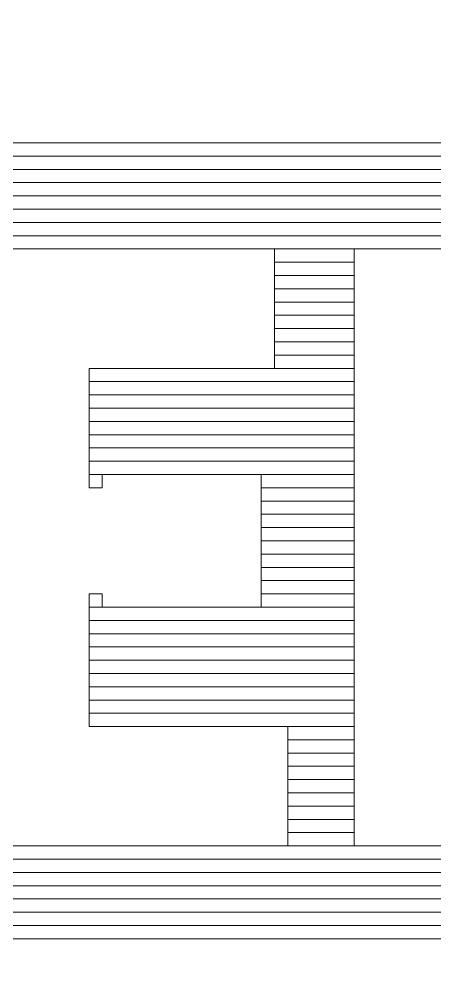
# Model space of a CAD drawing. Header units: millimetres. Extents: x -86 to 67, y -55 to 52.
# Drawn here: x -17.547 to -16.75, y -42.717 to -40.887 of the extents above; entities that cross this region are included whole.
import ezdxf

# ---------------------------------------------------------------- set-up
doc = ezdxf.new("R2010")
doc.units = ezdxf.units.MM
doc.header["$MEASUREMENT"] = 0
doc.layers.add('BG_OUTLINE', color=7, linetype='Continuous')
doc.layers.add('MA_PEN3', color=7, linetype='Continuous')

msp = doc.modelspace()

# ---------------------------------------------------------------- linework, layer by layer
at = {"layer": 'BG_OUTLINE', "color": 3, "lineweight": 9}
msp.add_open_spline([(-60.0926, 34.7331), (-60.0926, 34.7331), (63.7724, 34.7331), (63.7724, 34.7331), (63.7724, 34.7331), (64.585, 34.7336), (65.3646, 34.4113), (65.9396, 33.837), (65.9396, 33.837), (66.5146, 33.2627), (66.8379, 32.4797), (66.8384, 31.667), (66.8384, 31.667), (66.8384, 31.667), (66.8412, -52.28), (66.8412, -52.28), (66.8412, -52.28), (66.8412, -52.28), (66.8384, -52.1933), (66.8384, -52.1933), (66.8384, -52.1933), (66.8389, -53.006), (66.5166, -53.7856), (65.9424, -54.3606), (65.9424, -54.3606), (65.3681, -54.9356), (64.585, -55.2589), (63.7724, -55.2594), (63.7724, -55.2594), (63.7724, -55.2594), (-60.1869, -55.2594), (-60.1869, -55.2594), (-60.1869, -55.2594), (-60.1869, -55.2594), (-60.0853, -55.2518), (-60.0853, -55.2518), (-60.0853, -55.2518), (-60.8979, -55.2523), (-61.6775, -54.9299), (-62.2525, -54.3557), (-62.2525, -54.3557), (-62.8275, -53.7814), (-63.1508, -52.9984), (-63.1513, -52.1857), (-63.1513, -52.1857), (-63.1513, -52.1857), (-63.1587, 31.667), (-63.1587, 31.667), (-63.1587, 31.667), (-63.1592, 32.4797), (-62.8369, 33.2593), (-62.2626, 33.8343), (-62.2626, 33.8343), (-61.6883, 34.4093), (-60.9053, 34.7326), (-60.0926, 34.7331)], degree=3, knots=[0, 0, 0, 0, 0.071429, 0.071429, 0.071429, 0.071429, 0.142857, 0.142857, 0.142857, 0.142857, 0.214286, 0.214286, 0.214286, 0.214286, 0.285714, 0.285714, 0.285714, 0.285714, 0.357143, 0.357143, 0.357143, 0.357143, 0.428571, 0.428571, 0.428571, 0.428571, 0.5, 0.5, 0.5, 0.5, 0.571429, 0.571429, 0.571429, 0.571429, 0.642857, 0.642857, 0.642857, 0.642857, 0.714286, 0.714286, 0.714286, 0.714286, 0.785714, 0.785714, 0.785714, 0.785714, 0.857143, 0.857143, 0.857143, 0.857143, 0.928571, 0.928571, 0.928571, 0.928571, 1, 1, 1, 1], dxfattribs=at)
at = {"layer": 'MA_PEN3', "color": 5, "lineweight": 9}
for points in [[(-20.3343, -41.1497), (-20.3343, -41.1497), (-20.3343, -41.1243), (-20.3343, -41.1243), (-20.3343, -41.1243), (-20.3343, -41.1243), (-15.2797, -41.1243), (-15.2797, -41.1243), (-15.2797, -41.1243), (-15.2797, -41.1243), (-15.2797, -41.1497), (-15.2797, -41.1497), (-15.2797, -41.1497), (-15.2797, -41.1497), (-20.3343, -41.1497), (-20.3343, -41.1497)], [(-20.3343, -41.1751), (-20.3343, -41.1751), (-20.3343, -41.1497), (-20.3343, -41.1497), (-20.3343, -41.1497), (-20.3343, -41.1497), (-15.2797, -41.1497), (-15.2797, -41.1497), (-15.2797, -41.1497), (-15.2797, -41.1497), (-15.2797, -41.1751), (-15.2797, -41.1751), (-15.2797, -41.1751), (-15.2797, -41.1751), (-20.3343, -41.1751), (-20.3343, -41.1751)], [(-20.3343, -41.2005), (-20.3343, -41.2005), (-20.3343, -41.1751), (-20.3343, -41.1751), (-20.3343, -41.1751), (-20.3343, -41.1751), (-15.2797, -41.1751), (-15.2797, -41.1751), (-15.2797, -41.1751), (-15.2797, -41.1751), (-15.2797, -41.2005), (-15.2797, -41.2005), (-15.2797, -41.2005), (-15.2797, -41.2005), (-20.3343, -41.2005), (-20.3343, -41.2005)], [(-20.3343, -41.2259), (-20.3343, -41.2259), (-20.3343, -41.2005), (-20.3343, -41.2005), (-20.3343, -41.2005), (-20.3343, -41.2005), (-15.2797, -41.2005), (-15.2797, -41.2005), (-15.2797, -41.2005), (-15.2797, -41.2005), (-15.2797, -41.2259), (-15.2797, -41.2259), (-15.2797, -41.2259), (-15.2797, -41.2259), (-20.3343, -41.2259), (-20.3343, -41.2259)], [(-20.3343, -41.2513), (-20.3343, -41.2513), (-20.3343, -41.2259), (-20.3343, -41.2259), (-20.3343, -41.2259), (-20.3343, -41.2259), (-15.2797, -41.2259), (-15.2797, -41.2259), (-15.2797, -41.2259), (-15.2797, -41.2259), (-15.2797, -41.2513), (-15.2797, -41.2513), (-15.2797, -41.2513), (-15.2797, -41.2513), (-20.3343, -41.2513), (-20.3343, -41.2513)], [(-20.3343, -41.2767), (-20.3343, -41.2767), (-20.3343, -41.2513), (-20.3343, -41.2513), (-20.3343, -41.2513), (-20.3343, -41.2513), (-15.2797, -41.2513), (-15.2797, -41.2513), (-15.2797, -41.2513), (-15.2797, -41.2513), (-15.2797, -41.2767), (-15.2797, -41.2767), (-15.2797, -41.2767), (-15.2797, -41.2767), (-20.3343, -41.2767), (-20.3343, -41.2767)], [(-20.3343, -41.3021), (-20.3343, -41.3021), (-20.3343, -41.2767), (-20.3343, -41.2767), (-20.3343, -41.2767), (-20.3343, -41.2767), (-15.2797, -41.2767), (-15.2797, -41.2767), (-15.2797, -41.2767), (-15.2797, -41.2767), (-15.2797, -41.3021), (-15.2797, -41.3021), (-15.2797, -41.3021), (-15.2797, -41.3021), (-20.3343, -41.3021), (-20.3343, -41.3021)], [(-18.9119, -41.3275), (-18.9119, -41.3275), (-18.9119, -41.3021), (-18.9119, -41.3021), (-18.9119, -41.3021), (-18.9119, -41.3021), (-15.7877, -41.3021), (-15.7877, -41.3021), (-15.7877, -41.3021), (-15.7877, -41.3021), (-15.7877, -41.3275), (-15.7877, -41.3275), (-15.7877, -41.3275), (-15.7877, -41.3275), (-18.9119, -41.3275), (-18.9119, -41.3275)], [(-17.0577, -41.3529), (-17.0577, -41.3529), (-17.0577, -41.3275), (-17.0577, -41.3275), (-17.0577, -41.3275), (-17.0577, -41.3275), (-16.9053, -41.3275), (-16.9053, -41.3275), (-16.9053, -41.3275), (-16.9053, -41.3275), (-16.9053, -41.3529), (-16.9053, -41.3529), (-16.9053, -41.3529), (-16.9053, -41.3529), (-17.0577, -41.3529), (-17.0577, -41.3529)], [(-17.0577, -41.3783), (-17.0577, -41.3783), (-17.0577, -41.3529), (-17.0577, -41.3529), (-17.0577, -41.3529), (-17.0577, -41.3529), (-16.9053, -41.3529), (-16.9053, -41.3529), (-16.9053, -41.3529), (-16.9053, -41.3529), (-16.9053, -41.3783), (-16.9053, -41.3783), (-16.9053, -41.3783), (-16.9053, -41.3783), (-17.0577, -41.3783), (-17.0577, -41.3783)], [(-17.0577, -41.4037), (-17.0577, -41.4037), (-17.0577, -41.3783), (-17.0577, -41.3783), (-17.0577, -41.3783), (-17.0577, -41.3783), (-16.9053, -41.3783), (-16.9053, -41.3783), (-16.9053, -41.3783), (-16.9053, -41.3783), (-16.9053, -41.4037), (-16.9053, -41.4037), (-16.9053, -41.4037), (-16.9053, -41.4037), (-17.0577, -41.4037), (-17.0577, -41.4037)], [(-17.0577, -41.4291), (-17.0577, -41.4291), (-17.0577, -41.4037), (-17.0577, -41.4037), (-17.0577, -41.4037), (-17.0577, -41.4037), (-16.9053, -41.4037), (-16.9053, -41.4037), (-16.9053, -41.4037), (-16.9053, -41.4037), (-16.9053, -41.4291), (-16.9053, -41.4291), (-16.9053, -41.4291), (-16.9053, -41.4291), (-17.0577, -41.4291), (-17.0577, -41.4291)], [(-17.0577, -41.4545), (-17.0577, -41.4545), (-17.0577, -41.4291), (-17.0577, -41.4291), (-17.0577, -41.4291), (-17.0577, -41.4291), (-16.9053, -41.4291), (-16.9053, -41.4291), (-16.9053, -41.4291), (-16.9053, -41.4291), (-16.9053, -41.4545), (-16.9053, -41.4545), (-16.9053, -41.4545), (-16.9053, -41.4545), (-17.0577, -41.4545), (-17.0577, -41.4545)], [(-17.0577, -41.4799), (-17.0577, -41.4799), (-17.0577, -41.4545), (-17.0577, -41.4545), (-17.0577, -41.4545), (-17.0577, -41.4545), (-16.9053, -41.4545), (-16.9053, -41.4545), (-16.9053, -41.4545), (-16.9053, -41.4545), (-16.9053, -41.4799), (-16.9053, -41.4799), (-16.9053, -41.4799), (-16.9053, -41.4799), (-17.0577, -41.4799), (-17.0577, -41.4799)], [(-17.0577, -41.5053), (-17.0577, -41.5053), (-17.0577, -41.4799), (-17.0577, -41.4799), (-17.0577, -41.4799), (-17.0577, -41.4799), (-16.9053, -41.4799), (-16.9053, -41.4799), (-16.9053, -41.4799), (-16.9053, -41.4799), (-16.9053, -41.5053), (-16.9053, -41.5053), (-16.9053, -41.5053), (-16.9053, -41.5053), (-17.0577, -41.5053), (-17.0577, -41.5053)], [(-17.0577, -41.5307), (-17.0577, -41.5307), (-17.0577, -41.5053), (-17.0577, -41.5053), (-17.0577, -41.5053), (-17.0577, -41.5053), (-16.9053, -41.5053), (-16.9053, -41.5053), (-16.9053, -41.5053), (-16.9053, -41.5053), (-16.9053, -41.5307), (-16.9053, -41.5307), (-16.9053, -41.5307), (-16.9053, -41.5307), (-17.0577, -41.5307), (-17.0577, -41.5307)], [(-17.0577, -41.5561), (-17.0577, -41.5561), (-17.0577, -41.5307), (-17.0577, -41.5307), (-17.0577, -41.5307), (-17.0577, -41.5307), (-16.9053, -41.5307), (-16.9053, -41.5307), (-16.9053, -41.5307), (-16.9053, -41.5307), (-16.9053, -41.5561), (-16.9053, -41.5561), (-16.9053, -41.5561), (-16.9053, -41.5561), (-17.0577, -41.5561), (-17.0577, -41.5561)], [(-17.4133, -41.5815), (-17.4133, -41.5815), (-17.4133, -41.5561), (-17.4133, -41.5561), (-17.4133, -41.5561), (-17.4133, -41.5561), (-16.9053, -41.5561), (-16.9053, -41.5561), (-16.9053, -41.5561), (-16.9053, -41.5561), (-16.9053, -41.5815), (-16.9053, -41.5815), (-16.9053, -41.5815), (-16.9053, -41.5815), (-17.4133, -41.5815), (-17.4133, -41.5815)], [(-17.4133, -41.6069), (-17.4133, -41.6069), (-17.4133, -41.5815), (-17.4133, -41.5815), (-17.4133, -41.5815), (-17.4133, -41.5815), (-16.9053, -41.5815), (-16.9053, -41.5815), (-16.9053, -41.5815), (-16.9053, -41.5815), (-16.9053, -41.6069), (-16.9053, -41.6069), (-16.9053, -41.6069), (-16.9053, -41.6069), (-17.4133, -41.6069), (-17.4133, -41.6069)], [(-17.4133, -41.6323), (-17.4133, -41.6323), (-17.4133, -41.6069), (-17.4133, -41.6069), (-17.4133, -41.6069), (-17.4133, -41.6069), (-16.9053, -41.6069), (-16.9053, -41.6069), (-16.9053, -41.6069), (-16.9053, -41.6069), (-16.9053, -41.6323), (-16.9053, -41.6323), (-16.9053, -41.6323), (-16.9053, -41.6323), (-17.4133, -41.6323), (-17.4133, -41.6323)], [(-17.4133, -41.6577), (-17.4133, -41.6577), (-17.4133, -41.6323), (-17.4133, -41.6323), (-17.4133, -41.6323), (-17.4133, -41.6323), (-16.9053, -41.6323), (-16.9053, -41.6323), (-16.9053, -41.6323), (-16.9053, -41.6323), (-16.9053, -41.6577), (-16.9053, -41.6577), (-16.9053, -41.6577), (-16.9053, -41.6577), (-17.4133, -41.6577), (-17.4133, -41.6577)], [(-17.4133, -41.6831), (-17.4133, -41.6831), (-17.4133, -41.6577), (-17.4133, -41.6577), (-17.4133, -41.6577), (-17.4133, -41.6577), (-16.9053, -41.6577), (-16.9053, -41.6577), (-16.9053, -41.6577), (-16.9053, -41.6577), (-16.9053, -41.6831), (-16.9053, -41.6831), (-16.9053, -41.6831), (-16.9053, -41.6831), (-17.4133, -41.6831), (-17.4133, -41.6831)], [(-17.4133, -41.7085), (-17.4133, -41.7085), (-17.4133, -41.6831), (-17.4133, -41.6831), (-17.4133, -41.6831), (-17.4133, -41.6831), (-16.9053, -41.6831), (-16.9053, -41.6831), (-16.9053, -41.6831), (-16.9053, -41.6831), (-16.9053, -41.7085), (-16.9053, -41.7085), (-16.9053, -41.7085), (-16.9053, -41.7085), (-17.4133, -41.7085), (-17.4133, -41.7085)], [(-17.4133, -41.7339), (-17.4133, -41.7339), (-17.4133, -41.7085), (-17.4133, -41.7085), (-17.4133, -41.7085), (-17.4133, -41.7085), (-16.9053, -41.7085), (-16.9053, -41.7085), (-16.9053, -41.7085), (-16.9053, -41.7085), (-16.9053, -41.7339), (-16.9053, -41.7339), (-16.9053, -41.7339), (-16.9053, -41.7339), (-17.4133, -41.7339), (-17.4133, -41.7339)], [(-17.4133, -41.7593), (-17.4133, -41.7593), (-17.4133, -41.7339), (-17.4133, -41.7339), (-17.4133, -41.7339), (-17.4133, -41.7339), (-16.9053, -41.7339), (-16.9053, -41.7339), (-16.9053, -41.7339), (-16.9053, -41.7339), (-16.9053, -41.7593), (-16.9053, -41.7593), (-16.9053, -41.7593), (-16.9053, -41.7593), (-17.4133, -41.7593), (-17.4133, -41.7593)], [(-17.4133, -41.7847), (-17.4133, -41.7847), (-17.4133, -41.7593), (-17.4133, -41.7593), (-17.4133, -41.7593), (-17.4133, -41.7593), (-17.3879, -41.7593), (-17.3879, -41.7593), (-17.3879, -41.7593), (-17.3879, -41.7593), (-17.3879, -41.7847), (-17.3879, -41.7847), (-17.3879, -41.7847), (-17.3879, -41.7847), (-17.4133, -41.7847), (-17.4133, -41.7847)], [(-17.0831, -41.7847), (-17.0831, -41.7847), (-17.0831, -41.7593), (-17.0831, -41.7593), (-17.0831, -41.7593), (-17.0831, -41.7593), (-16.9053, -41.7593), (-16.9053, -41.7593), (-16.9053, -41.7593), (-16.9053, -41.7593), (-16.9053, -41.7847), (-16.9053, -41.7847), (-16.9053, -41.7847), (-16.9053, -41.7847), (-17.0831, -41.7847), (-17.0831, -41.7847)], [(-17.0831, -41.8101), (-17.0831, -41.8101), (-17.0831, -41.7847), (-17.0831, -41.7847), (-17.0831, -41.7847), (-17.0831, -41.7847), (-16.9053, -41.7847), (-16.9053, -41.7847), (-16.9053, -41.7847), (-16.9053, -41.7847), (-16.9053, -41.8101), (-16.9053, -41.8101), (-16.9053, -41.8101), (-16.9053, -41.8101), (-17.0831, -41.8101), (-17.0831, -41.8101)], [(-17.0831, -41.8355), (-17.0831, -41.8355), (-17.0831, -41.8101), (-17.0831, -41.8101), (-17.0831, -41.8101), (-17.0831, -41.8101), (-16.9053, -41.8101), (-16.9053, -41.8101), (-16.9053, -41.8101), (-16.9053, -41.8101), (-16.9053, -41.8355), (-16.9053, -41.8355), (-16.9053, -41.8355), (-16.9053, -41.8355), (-17.0831, -41.8355), (-17.0831, -41.8355)], [(-17.0831, -41.8609), (-17.0831, -41.8609), (-17.0831, -41.8355), (-17.0831, -41.8355), (-17.0831, -41.8355), (-17.0831, -41.8355), (-16.9053, -41.8355), (-16.9053, -41.8355), (-16.9053, -41.8355), (-16.9053, -41.8355), (-16.9053, -41.8609), (-16.9053, -41.8609), (-16.9053, -41.8609), (-16.9053, -41.8609), (-17.0831, -41.8609), (-17.0831, -41.8609)], [(-17.0831, -41.8863), (-17.0831, -41.8863), (-17.0831, -41.8609), (-17.0831, -41.8609), (-17.0831, -41.8609), (-17.0831, -41.8609), (-16.9053, -41.8609), (-16.9053, -41.8609), (-16.9053, -41.8609), (-16.9053, -41.8609), (-16.9053, -41.8863), (-16.9053, -41.8863), (-16.9053, -41.8863), (-16.9053, -41.8863), (-17.0831, -41.8863), (-17.0831, -41.8863)], [(-17.0831, -41.9117), (-17.0831, -41.9117), (-17.0831, -41.8863), (-17.0831, -41.8863), (-17.0831, -41.8863), (-17.0831, -41.8863), (-16.9053, -41.8863), (-16.9053, -41.8863), (-16.9053, -41.8863), (-16.9053, -41.8863), (-16.9053, -41.9117), (-16.9053, -41.9117), (-16.9053, -41.9117), (-16.9053, -41.9117), (-17.0831, -41.9117), (-17.0831, -41.9117)], [(-17.0831, -41.9371), (-17.0831, -41.9371), (-17.0831, -41.9117), (-17.0831, -41.9117), (-17.0831, -41.9117), (-17.0831, -41.9117), (-16.9053, -41.9117), (-16.9053, -41.9117), (-16.9053, -41.9117), (-16.9053, -41.9117), (-16.9053, -41.9371), (-16.9053, -41.9371), (-16.9053, -41.9371), (-16.9053, -41.9371), (-17.0831, -41.9371), (-17.0831, -41.9371)], [(-17.0831, -41.9625), (-17.0831, -41.9625), (-17.0831, -41.9371), (-17.0831, -41.9371), (-17.0831, -41.9371), (-17.0831, -41.9371), (-16.9053, -41.9371), (-16.9053, -41.9371), (-16.9053, -41.9371), (-16.9053, -41.9371), (-16.9053, -41.9625), (-16.9053, -41.9625), (-16.9053, -41.9625), (-16.9053, -41.9625), (-17.0831, -41.9625), (-17.0831, -41.9625)], [(-17.0831, -41.9879), (-17.0831, -41.9879), (-17.0831, -41.9625), (-17.0831, -41.9625), (-17.0831, -41.9625), (-17.0831, -41.9625), (-16.9053, -41.9625), (-16.9053, -41.9625), (-16.9053, -41.9625), (-16.9053, -41.9625), (-16.9053, -41.9879), (-16.9053, -41.9879), (-16.9053, -41.9879), (-16.9053, -41.9879), (-17.0831, -41.9879), (-17.0831, -41.9879)], [(-17.4133, -42.0133), (-17.4133, -42.0133), (-17.4133, -41.9879), (-17.4133, -41.9879), (-17.4133, -41.9879), (-17.4133, -41.9879), (-17.3879, -41.9879), (-17.3879, -41.9879), (-17.3879, -41.9879), (-17.3879, -41.9879), (-17.3879, -42.0133), (-17.3879, -42.0133), (-17.3879, -42.0133), (-17.3879, -42.0133), (-17.4133, -42.0133), (-17.4133, -42.0133)], [(-17.0831, -42.0133), (-17.0831, -42.0133), (-17.0831, -41.9879), (-17.0831, -41.9879), (-17.0831, -41.9879), (-17.0831, -41.9879), (-16.9053, -41.9879), (-16.9053, -41.9879), (-16.9053, -41.9879), (-16.9053, -41.9879), (-16.9053, -42.0133), (-16.9053, -42.0133), (-16.9053, -42.0133), (-16.9053, -42.0133), (-17.0831, -42.0133), (-17.0831, -42.0133)], [(-17.4133, -42.0387), (-17.4133, -42.0387), (-17.4133, -42.0133), (-17.4133, -42.0133), (-17.4133, -42.0133), (-17.4133, -42.0133), (-16.9053, -42.0133), (-16.9053, -42.0133), (-16.9053, -42.0133), (-16.9053, -42.0133), (-16.9053, -42.0387), (-16.9053, -42.0387), (-16.9053, -42.0387), (-16.9053, -42.0387), (-17.4133, -42.0387), (-17.4133, -42.0387)], [(-17.4133, -42.0641), (-17.4133, -42.0641), (-17.4133, -42.0387), (-17.4133, -42.0387), (-17.4133, -42.0387), (-17.4133, -42.0387), (-16.9053, -42.0387), (-16.9053, -42.0387), (-16.9053, -42.0387), (-16.9053, -42.0387), (-16.9053, -42.0641), (-16.9053, -42.0641), (-16.9053, -42.0641), (-16.9053, -42.0641), (-17.4133, -42.0641), (-17.4133, -42.0641)], [(-17.4133, -42.0895), (-17.4133, -42.0895), (-17.4133, -42.0641), (-17.4133, -42.0641), (-17.4133, -42.0641), (-17.4133, -42.0641), (-16.9053, -42.0641), (-16.9053, -42.0641), (-16.9053, -42.0641), (-16.9053, -42.0641), (-16.9053, -42.0895), (-16.9053, -42.0895), (-16.9053, -42.0895), (-16.9053, -42.0895), (-17.4133, -42.0895), (-17.4133, -42.0895)], [(-17.4133, -42.1149), (-17.4133, -42.1149), (-17.4133, -42.0895), (-17.4133, -42.0895), (-17.4133, -42.0895), (-17.4133, -42.0895), (-16.9053, -42.0895), (-16.9053, -42.0895), (-16.9053, -42.0895), (-16.9053, -42.0895), (-16.9053, -42.1149), (-16.9053, -42.1149), (-16.9053, -42.1149), (-16.9053, -42.1149), (-17.4133, -42.1149), (-17.4133, -42.1149)], [(-17.4133, -42.1403), (-17.4133, -42.1403), (-17.4133, -42.1149), (-17.4133, -42.1149), (-17.4133, -42.1149), (-17.4133, -42.1149), (-16.9053, -42.1149), (-16.9053, -42.1149), (-16.9053, -42.1149), (-16.9053, -42.1149), (-16.9053, -42.1403), (-16.9053, -42.1403), (-16.9053, -42.1403), (-16.9053, -42.1403), (-17.4133, -42.1403), (-17.4133, -42.1403)], [(-17.4133, -42.1657), (-17.4133, -42.1657), (-17.4133, -42.1403), (-17.4133, -42.1403), (-17.4133, -42.1403), (-17.4133, -42.1403), (-16.9053, -42.1403), (-16.9053, -42.1403), (-16.9053, -42.1403), (-16.9053, -42.1403), (-16.9053, -42.1657), (-16.9053, -42.1657), (-16.9053, -42.1657), (-16.9053, -42.1657), (-17.4133, -42.1657), (-17.4133, -42.1657)], [(-17.4133, -42.1911), (-17.4133, -42.1911), (-17.4133, -42.1657), (-17.4133, -42.1657), (-17.4133, -42.1657), (-17.4133, -42.1657), (-16.9053, -42.1657), (-16.9053, -42.1657), (-16.9053, -42.1657), (-16.9053, -42.1657), (-16.9053, -42.1911), (-16.9053, -42.1911), (-16.9053, -42.1911), (-16.9053, -42.1911), (-17.4133, -42.1911), (-17.4133, -42.1911)], [(-17.4133, -42.2165), (-17.4133, -42.2165), (-17.4133, -42.1911), (-17.4133, -42.1911), (-17.4133, -42.1911), (-17.4133, -42.1911), (-16.9053, -42.1911), (-16.9053, -42.1911), (-16.9053, -42.1911), (-16.9053, -42.1911), (-16.9053, -42.2165), (-16.9053, -42.2165), (-16.9053, -42.2165), (-16.9053, -42.2165), (-17.4133, -42.2165), (-17.4133, -42.2165)], [(-17.4133, -42.2419), (-17.4133, -42.2419), (-17.4133, -42.2165), (-17.4133, -42.2165), (-17.4133, -42.2165), (-17.4133, -42.2165), (-16.9053, -42.2165), (-16.9053, -42.2165), (-16.9053, -42.2165), (-16.9053, -42.2165), (-16.9053, -42.2419), (-16.9053, -42.2419), (-16.9053, -42.2419), (-16.9053, -42.2419), (-17.4133, -42.2419), (-17.4133, -42.2419)], [(-17.0323, -42.2673), (-17.0323, -42.2673), (-17.0323, -42.2419), (-17.0323, -42.2419), (-17.0323, -42.2419), (-17.0323, -42.2419), (-16.9053, -42.2419), (-16.9053, -42.2419), (-16.9053, -42.2419), (-16.9053, -42.2419), (-16.9053, -42.2673), (-16.9053, -42.2673), (-16.9053, -42.2673), (-16.9053, -42.2673), (-17.0323, -42.2673), (-17.0323, -42.2673)], [(-17.0323, -42.2927), (-17.0323, -42.2927), (-17.0323, -42.2673), (-17.0323, -42.2673), (-17.0323, -42.2673), (-17.0323, -42.2673), (-16.9053, -42.2673), (-16.9053, -42.2673), (-16.9053, -42.2673), (-16.9053, -42.2673), (-16.9053, -42.2927), (-16.9053, -42.2927), (-16.9053, -42.2927), (-16.9053, -42.2927), (-17.0323, -42.2927), (-17.0323, -42.2927)], [(-17.0323, -42.3181), (-17.0323, -42.3181), (-17.0323, -42.2927), (-17.0323, -42.2927), (-17.0323, -42.2927), (-17.0323, -42.2927), (-16.9053, -42.2927), (-16.9053, -42.2927), (-16.9053, -42.2927), (-16.9053, -42.2927), (-16.9053, -42.3181), (-16.9053, -42.3181), (-16.9053, -42.3181), (-16.9053, -42.3181), (-17.0323, -42.3181), (-17.0323, -42.3181)], [(-17.0323, -42.3435), (-17.0323, -42.3435), (-17.0323, -42.3181), (-17.0323, -42.3181), (-17.0323, -42.3181), (-17.0323, -42.3181), (-16.9053, -42.3181), (-16.9053, -42.3181), (-16.9053, -42.3181), (-16.9053, -42.3181), (-16.9053, -42.3435), (-16.9053, -42.3435), (-16.9053, -42.3435), (-16.9053, -42.3435), (-17.0323, -42.3435), (-17.0323, -42.3435)], [(-17.0323, -42.3689), (-17.0323, -42.3689), (-17.0323, -42.3435), (-17.0323, -42.3435), (-17.0323, -42.3435), (-17.0323, -42.3435), (-16.9053, -42.3435), (-16.9053, -42.3435), (-16.9053, -42.3435), (-16.9053, -42.3435), (-16.9053, -42.3689), (-16.9053, -42.3689), (-16.9053, -42.3689), (-16.9053, -42.3689), (-17.0323, -42.3689), (-17.0323, -42.3689)], [(-17.0323, -42.3943), (-17.0323, -42.3943), (-17.0323, -42.3689), (-17.0323, -42.3689), (-17.0323, -42.3689), (-17.0323, -42.3689), (-16.9053, -42.3689), (-16.9053, -42.3689), (-16.9053, -42.3689), (-16.9053, -42.3689), (-16.9053, -42.3943), (-16.9053, -42.3943), (-16.9053, -42.3943), (-16.9053, -42.3943), (-17.0323, -42.3943), (-17.0323, -42.3943)], [(-17.0323, -42.4197), (-17.0323, -42.4197), (-17.0323, -42.3943), (-17.0323, -42.3943), (-17.0323, -42.3943), (-17.0323, -42.3943), (-16.9053, -42.3943), (-16.9053, -42.3943), (-16.9053, -42.3943), (-16.9053, -42.3943), (-16.9053, -42.4197), (-16.9053, -42.4197), (-16.9053, -42.4197), (-16.9053, -42.4197), (-17.0323, -42.4197), (-17.0323, -42.4197)], [(-17.0323, -42.4451), (-17.0323, -42.4451), (-17.0323, -42.4197), (-17.0323, -42.4197), (-17.0323, -42.4197), (-17.0323, -42.4197), (-16.9053, -42.4197), (-16.9053, -42.4197), (-16.9053, -42.4197), (-16.9053, -42.4197), (-16.9053, -42.4451), (-16.9053, -42.4451), (-16.9053, -42.4451), (-16.9053, -42.4451), (-17.0323, -42.4451), (-17.0323, -42.4451)], [(-17.0323, -42.4705), (-17.0323, -42.4705), (-17.0323, -42.4451), (-17.0323, -42.4451), (-17.0323, -42.4451), (-17.0323, -42.4451), (-16.9053, -42.4451), (-16.9053, -42.4451), (-16.9053, -42.4451), (-16.9053, -42.4451), (-16.9053, -42.4705), (-16.9053, -42.4705), (-16.9053, -42.4705), (-16.9053, -42.4705), (-17.0323, -42.4705), (-17.0323, -42.4705)], [(-19.0135, -42.4959), (-19.0135, -42.4959), (-19.0135, -42.4705), (-19.0135, -42.4705), (-19.0135, -42.4705), (-19.0135, -42.4705), (-15.2797, -42.4705), (-15.2797, -42.4705), (-15.2797, -42.4705), (-15.2797, -42.4705), (-15.2797, -42.4959), (-15.2797, -42.4959), (-15.2797, -42.4959), (-15.2797, -42.4959), (-19.0135, -42.4959), (-19.0135, -42.4959)], [(-20.3343, -42.5213), (-20.3343, -42.5213), (-20.3343, -42.4959), (-20.3343, -42.4959), (-20.3343, -42.4959), (-20.3343, -42.4959), (-15.2797, -42.4959), (-15.2797, -42.4959), (-15.2797, -42.4959), (-15.2797, -42.4959), (-15.2797, -42.5213), (-15.2797, -42.5213), (-15.2797, -42.5213), (-15.2797, -42.5213), (-20.3343, -42.5213), (-20.3343, -42.5213)], [(-20.3343, -42.5467), (-20.3343, -42.5467), (-20.3343, -42.5213), (-20.3343, -42.5213), (-20.3343, -42.5213), (-20.3343, -42.5213), (-15.2797, -42.5213), (-15.2797, -42.5213), (-15.2797, -42.5213), (-15.2797, -42.5213), (-15.2797, -42.5467), (-15.2797, -42.5467), (-15.2797, -42.5467), (-15.2797, -42.5467), (-20.3343, -42.5467), (-20.3343, -42.5467)], [(-20.3343, -42.5721), (-20.3343, -42.5721), (-20.3343, -42.5467), (-20.3343, -42.5467), (-20.3343, -42.5467), (-20.3343, -42.5467), (-15.2797, -42.5467), (-15.2797, -42.5467), (-15.2797, -42.5467), (-15.2797, -42.5467), (-15.2797, -42.5721), (-15.2797, -42.5721), (-15.2797, -42.5721), (-15.2797, -42.5721), (-20.3343, -42.5721), (-20.3343, -42.5721)], [(-20.3343, -42.5975), (-20.3343, -42.5975), (-20.3343, -42.5721), (-20.3343, -42.5721), (-20.3343, -42.5721), (-20.3343, -42.5721), (-15.2797, -42.5721), (-15.2797, -42.5721), (-15.2797, -42.5721), (-15.2797, -42.5721), (-15.2797, -42.5975), (-15.2797, -42.5975), (-15.2797, -42.5975), (-15.2797, -42.5975), (-20.3343, -42.5975), (-20.3343, -42.5975)], [(-20.3343, -42.6229), (-20.3343, -42.6229), (-20.3343, -42.5975), (-20.3343, -42.5975), (-20.3343, -42.5975), (-20.3343, -42.5975), (-15.2797, -42.5975), (-15.2797, -42.5975), (-15.2797, -42.5975), (-15.2797, -42.5975), (-15.2797, -42.6229), (-15.2797, -42.6229), (-15.2797, -42.6229), (-15.2797, -42.6229), (-20.3343, -42.6229), (-20.3343, -42.6229)], [(-20.3343, -42.6483), (-20.3343, -42.6483), (-20.3343, -42.6229), (-20.3343, -42.6229), (-20.3343, -42.6229), (-20.3343, -42.6229), (-15.2797, -42.6229), (-15.2797, -42.6229), (-15.2797, -42.6229), (-15.2797, -42.6229), (-15.2797, -42.6483), (-15.2797, -42.6483), (-15.2797, -42.6483), (-15.2797, -42.6483), (-20.3343, -42.6483), (-20.3343, -42.6483)]]:
    msp.add_open_spline(points, degree=3, knots=[0, 0, 0, 0, 0.25, 0.25, 0.25, 0.25, 0.5, 0.5, 0.5, 0.5, 0.75, 0.75, 0.75, 0.75, 1, 1, 1, 1], dxfattribs=at)

doc.saveas('drawing.dxf')
